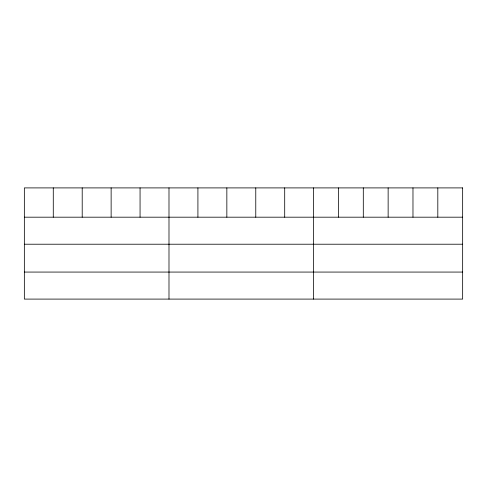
<?xml version="1.0" encoding="UTF-8"?>
<svg xmlns="http://www.w3.org/2000/svg" width="487" height="487" viewBox="0 0 487 487"><rect width="100%" height="100%" fill="white"/><g stroke="black" fill="none" stroke-linecap="round" stroke-linejoin="round"><path stroke-width="0.73" d="M24.35 217.184L462.65 217.184M24.35 244.218L462.65 244.218M24.35 272.069L462.65 272.069M437.813 187.903L437.813 217.184M412.976 187.903L412.976 217.184M388.139 187.903L388.139 217.184M363.302 187.903L363.302 217.184M338.465 187.903L338.465 217.184M313.628 187.903L313.628 299.097M284.7 187.903L284.7 217.184M255.772 187.903L255.772 217.184M226.845 187.903L226.845 217.184M197.917 187.903L197.917 217.184M168.989 187.903L168.989 299.097M140.061 187.903L140.061 217.184M111.133 187.903L111.133 217.184M82.206 187.903L82.206 217.184M53.278 187.903L53.278 217.184M462.65 187.903L24.35 187.903L24.35 299.097L462.65 299.097L462.65 187.903"/></g></svg>
